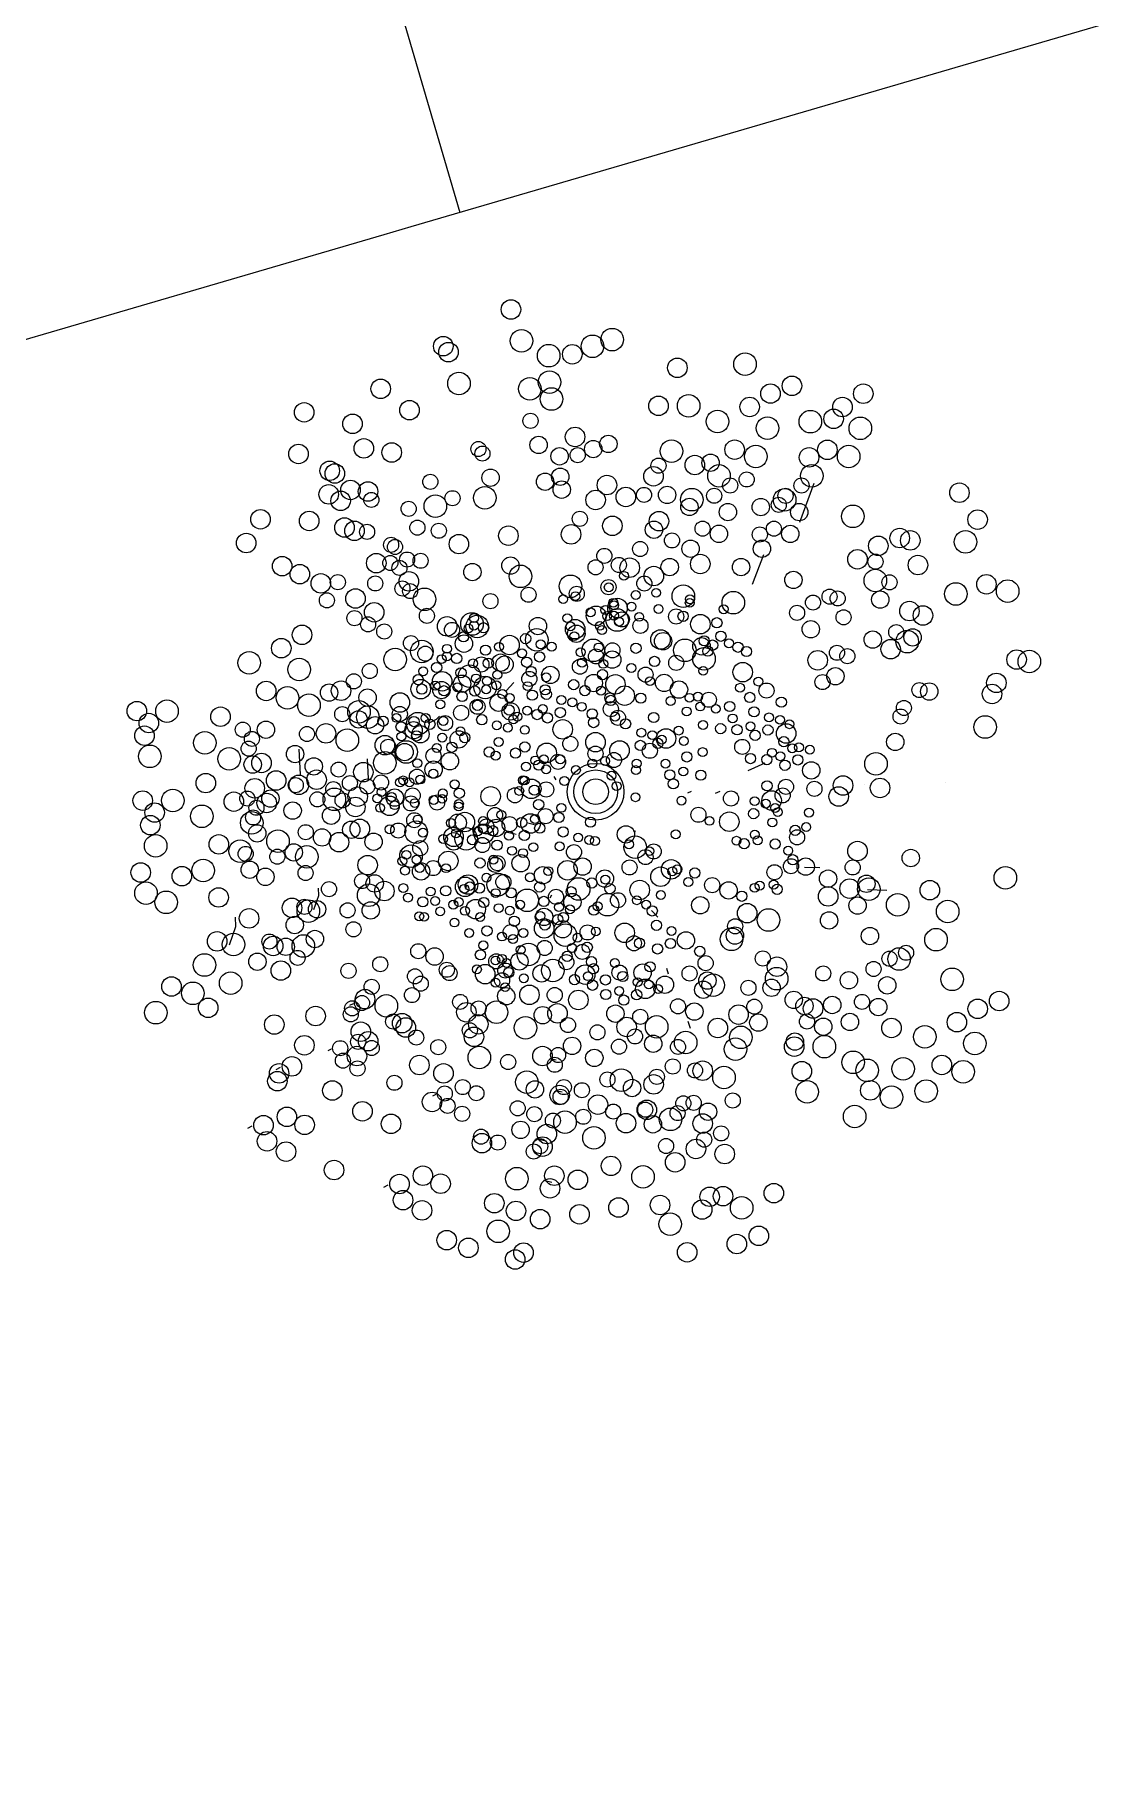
# Model space of a CAD drawing. Header units: millimetres. Extents: x 441061 to 442903, y 4515148 to 4515613.
# Drawn here: x 442312.2594 to 442312.4708, y 4515546.7838 to 4515547.124 of the extents above; entities that cross this region are included whole.
import ezdxf

# ---------------------------------------------------------------- set-up
doc = ezdxf.new("R2010")
doc.units = ezdxf.units.MM
doc.linetypes.add('CONTINUA', pattern=[0])
doc.layers.add('01_piscinas', color=254, linetype='Continuous')

# ---------------------------------------------------------------- blocks, each defined once
blk = doc.blocks.new('A$C21391103')
at = {"layer": '01_piscinas'}
for p, q in [((131.767, 93.2139, 0), (132.2232, 91.6539, 0)), ((132.7595, 91.1656), (132.7823, 91.2269)), ((132.6852, 91.0674), (132.7027, 91.1145)), ((132.3084, 90.9126), (132.2962, 90.8991)), ((131.969, 90.8074), (131.971, 90.7674)), ((132.0771, 90.7919), (132.0787, 90.7611)), ((132.6781, 90.7734), (132.7051, 90.7858)), ((132.0931, 90.7448), (132.0896, 90.7459)), ((132.1373, 90.7602), (132.1339, 90.7614)), ((132.3753, 90.7588), (132.372, 90.7641)), ((132.8623, 90.7517), (132.8623, 90.7517)), ((132.9898, 90.7552), (132.9898, 90.7552)), ((132.5881, 90.7406), (132.5826, 90.7378)), ((132.6332, 90.7407), (132.6261, 90.7372)), ((132.3409, 90.6881), (132.3306, 90.6905)), ((132.3119, 90.6725), (132.2985, 90.6756)), ((132.5007, 90.6773), (132.4973, 90.6785)), ((132.1322, 90.6458), (132.1288, 90.647)), ((132.947, 90.6422), (132.9479, 90.6396)), ((132.7672, 90.6213), (132.7911, 90.6205)), ((133.0998, 90.6129), (133.101, 90.6094)), ((132.2342, 90.5889), (132.2309, 90.5942)), ((132.8662, 90.5857), (132.8971, 90.5846)), ((132.2169, 90.5639), (132.2136, 90.5692)), ((132.3677, 90.5768), (132.3653, 90.5721)), ((132.5258, 90.5525), (132.5354, 90.5422)), ((132.6201, 90.5672), (132.6201, 90.5672)), ((132.6097, 90.486), (132.609, 90.4845)), ((132.4881, 90.4463), (132.4873, 90.4448)), ((132.5492, 90.4615), (132.5521, 90.453)), ((132.8491, 90.4494), (132.85, 90.4467)), ((132.0548, 90.4054), (132.0493, 90.4027)), ((132.5827, 90.3779), (132.5864, 90.3668)), ((132.9726, 90.3621), (132.9737, 90.3587)), ((132.0203, 90.3341), (132.0148, 90.3313)), ((132.3753, 90.3164), (132.365, 90.3188)), ((131.9399, 90.305), (131.9328, 90.3015)), ((132.1854, 90.2626), (132.1799, 90.2599)), ((132.3845, 90.2658), (132.3742, 90.2682)), ((131.8951, 90.2122), (131.888, 90.2087)), ((132.3567, 90.1893), (132.3433, 90.1924)), ((132.1097, 90.1194), (132.1026, 90.1158)), ((132.3685, 90.1235), (132.3552, 90.1266))]:
    blk.add_line(p, q, dxfattribs=at)
at = {"layer": '01_piscinas', "elevation": 0}
blk.add_lwpolyline([(147.6622, 95.9923, 0.004391), (146.5456, 95.742, 0.000109), (146.5191, 95.7359, 0.000253), (146.5042, 95.7324, 0.002322), (145.9173, 95.5921, 0.002118), (145.3817, 95.4592, -0.0058), (137.3123, 93.1421), (132.1461, 91.6313), (132.1032, 91.6188), (129.0323, 90.7207), (123.1071, 88.9701)], format="xyb", dxfattribs=at)
at = {"layer": '01_piscinas'}
for points in [[(132.1738, 90.8484), (132.1863, 90.8544), (132.1863, 90.8544), (132.1909, 90.8595)], [(131.9929, 90.5544), (132.0008, 90.5764), (132.0008, 90.5764), (132.0002, 90.588)], [(131.8596, 90.4987), (131.8698, 90.5273), (131.8698, 90.5273), (131.8691, 90.5424)]]:
    blk.add_lwpolyline(points, dxfattribs=at)
for centre, radius in [((132.3039, 91.5009), 0.0154), ((132.197, 91.443), 0.0154), ((132.3205, 91.4514), 0.0178), ((132.4324, 91.4429), 0.0178), ((132.4635, 91.4534), 0.0178), ((132.2052, 91.4337), 0.0154), ((132.3634, 91.4281), 0.0178), ((132.4006, 91.4303), 0.0154), ((132.5664, 91.409), 0.0154), ((132.6732, 91.4148), 0.0178), ((132.2218, 91.3842), 0.0178), ((132.3648, 91.3862), 0.0178), ((132.0983, 91.3758), 0.0154), ((132.3337, 91.3757), 0.0178), ((132.3679, 91.3597), 0.0178), ((132.7134, 91.3683), 0.0154), ((132.7472, 91.3805), 0.0154), ((132.8598, 91.3681), 0.0154), ((131.9775, 91.3387), 0.0154), ((132.1438, 91.3421), 0.0154), ((132.5367, 91.3489), 0.0154), ((132.5842, 91.3489), 0.0178), ((132.6299, 91.3241), 0.0178), ((132.6805, 91.3472), 0.0154), ((132.7763, 91.324), 0.0178), ((132.813, 91.3285), 0.0154), ((132.8269, 91.347), 0.0154), ((132.0539, 91.3205), 0.0154), ((132.3347, 91.3253), 0.0119), ((132.405, 91.2999), 0.0154), ((132.7087, 91.3137), 0.0178), ((132.8551, 91.3135), 0.0178), ((131.9686, 91.2731), 0.0154), ((132.0717, 91.2818), 0.0154), ((132.1157, 91.2754), 0.0154), ((132.2525, 91.2808), 0.0119), ((132.3475, 91.2872), 0.0137), ((132.4336, 91.2808), 0.0137), ((132.4575, 91.2888), 0.0137), ((132.5571, 91.2775), 0.0178), ((132.6568, 91.2798), 0.0154), ((132.8032, 91.2796), 0.0154), ((132.0179, 91.2465), 0.0154), ((132.2588, 91.2736), 0.0119), ((132.3805, 91.2693), 0.0137), ((132.4091, 91.2711), 0.0119), ((132.5366, 91.2546), 0.0119), ((132.594, 91.2555), 0.0154), ((132.6188, 91.2591), 0.0137), ((132.6903, 91.2691), 0.0178), ((132.7742, 91.2676), 0.0154), ((132.8367, 91.2689), 0.0178), ((132.0259, 91.2421), 0.0154), ((132.1766, 91.2291), 0.0119), ((132.2716, 91.2355), 0.0137), ((132.3577, 91.2291), 0.0137), ((132.3816, 91.2371), 0.0137), ((132.4553, 91.2239), 0.0154), ((132.5288, 91.2378), 0.0154), ((132.6321, 91.2385), 0.0178), ((132.6497, 91.2233), 0.0119), ((132.6758, 91.2328), 0.0119), ((132.7623, 91.2232), 0.0119), ((132.7785, 91.2384), 0.0178), ((132.0163, 91.2093), 0.0154), ((132.0351, 91.1991), 0.0154), ((132.0507, 91.2163), 0.0154), ((132.0783, 91.2138), 0.0154), ((132.0836, 91.2005), 0.0119), ((132.1846, 91.1906), 0.0178), ((132.2116, 91.2032), 0.0119), ((132.2627, 91.2039), 0.0178), ((132.3839, 91.2167), 0.0137), ((132.4374, 91.2005), 0.0154), ((132.4851, 91.2052), 0.0154), ((132.5138, 91.2084), 0.0119), ((132.5503, 91.2084), 0.0137), ((132.5893, 91.2009), 0.0178), ((132.6245, 91.2071), 0.0119), ((132.7357, 91.2008), 0.0178), ((132.7371, 91.207), 0.0119), ((133.0115, 91.2119), 0.0154), ((131.9087, 91.1699), 0.0154), ((131.9854, 91.1673), 0.0154), ((132.1424, 91.1865), 0.0119), ((132.4125, 91.1707), 0.0119), ((132.5374, 91.167), 0.0154), ((132.5855, 91.1894), 0.0137), ((132.6461, 91.1813), 0.0137), ((132.6981, 91.1892), 0.0137), ((132.7264, 91.1928), 0.0119), ((132.7588, 91.1812), 0.0137), ((132.8433, 91.1746), 0.0178), ((133.0402, 91.1694), 0.0154), ((132.0412, 91.1569), 0.0154), ((132.0569, 91.1517), 0.0154), ((132.0768, 91.1501), 0.0119), ((132.1562, 91.1568), 0.0119), ((132.19, 91.1519), 0.0119), ((132.2998, 91.1441), 0.0154), ((132.3987, 91.1461), 0.0154), ((132.4639, 91.1596), 0.0154), ((132.5295, 91.1535), 0.0137), ((132.6062, 91.1552), 0.0119), ((132.632, 91.147), 0.0137), ((132.6965, 91.1459), 0.0119), ((132.7188, 91.1551), 0.0119), ((132.7446, 91.1469), 0.0137), ((132.9173, 91.1403), 0.0154), ((132.934, 91.1366), 0.0154), ((133.0212, 91.1342), 0.0178), ((131.8861, 91.1325), 0.0154), ((132.1147, 91.1296), 0.0119), ((132.1209, 91.1263), 0.0119), ((132.2217, 91.1308), 0.0154), ((132.4512, 91.1122), 0.0119), ((132.5077, 91.123), 0.0119), ((132.5579, 91.1366), 0.0119), ((132.5872, 91.1235), 0.0137), ((132.6998, 91.1234), 0.0137), ((132.8835, 91.128), 0.0154), ((131.9428, 91.096), 0.0154), ((131.9707, 91.0834), 0.0154), ((132.0913, 91.1008), 0.0154), ((132.1135, 91.101), 0.0119), ((132.1279, 91.0932), 0.0119), ((132.14, 91.1064), 0.0119), ((132.1612, 91.1045), 0.0119), ((132.243, 91.0867), 0.0137), ((132.3031, 91.0969), 0.0137), ((132.3189, 91.0799), 0.0178), ((132.4374, 91.0942), 0.0119), ((132.4741, 91.0979), 0.0119), ((132.4912, 91.0935), 0.0154), ((132.5543, 91.0946), 0.0137), ((132.6026, 91.0994), 0.0154), ((132.6669, 91.0945), 0.0137), ((132.8506, 91.1069), 0.0154), ((132.8791, 91.103), 0.0119), ((132.946, 91.0978), 0.0154), ((132.0038, 91.0688), 0.0154), ((132.0307, 91.0707), 0.0119), ((132.0897, 91.0687), 0.0119), ((132.1326, 91.0607), 0.0119), ((132.1428, 91.072), 0.0154), ((132.3979, 91.0642), 0.0178), ((132.4578, 91.0628), 0.0119), ((132.4582, 91.0626), 0.00702), ((132.4821, 91.0808), 0.00702), ((132.5143, 91.0685), 0.0119), ((132.5293, 91.0804), 0.0154), ((132.7496, 91.0743), 0.0137), ((132.8788, 91.0734), 0.0178), ((132.9012, 91.0704), 0.0119), ((133.0058, 91.0521), 0.0178), ((133.0541, 91.0674), 0.0154), ((133.0876, 91.0567), 0.0178), ((132.0134, 91.042), 0.0119), ((132.0586, 91.0449), 0.0154), ((132.1447, 91.0567), 0.0119), ((132.1673, 91.0437), 0.0178), ((132.2715, 91.0407), 0.0119), ((132.3316, 91.0509), 0.0119), ((132.3863, 91.0439), 0.00702), ((132.4077, 91.0524), 0.0119), ((132.4056, 91.0487), 0.00702), ((132.4719, 91.0299), 0.0154), ((132.4654, 91.0382), 0.00702), ((132.5008, 91.0504), 0.00702), ((132.5329, 91.0539), 0.00702), ((132.5758, 91.0488), 0.0178), ((132.586, 91.0381), 0.00702), ((132.5863, 91.0438), 0.00702), ((132.6547, 91.0384), 0.0178), ((132.7805, 91.0385), 0.0119), ((132.8066, 91.0479), 0.0119), ((132.8194, 91.0451), 0.0119), ((132.8865, 91.0432), 0.0137), ((132.0569, 91.0139), 0.0119), ((132.0784, 91.0042), 0.0119), ((132.088, 91.0232), 0.0154), ((132.1712, 91.0176), 0.0119), ((132.2031, 91.001), 0.0154), ((132.2423, 91.0047), 0.0178), ((132.2506, 91.0009), 0.0178), ((132.2455, 91.0141), 0.00702), ((132.3463, 91.0015), 0.0137), ((132.3928, 91.0139), 0.00702), ((132.4295, 91.0231), 0.00702), ((132.4381, 91.0177), 0.0154), ((132.4529, 91.0267), 0.00702), ((132.4557, 91.0174), 0.00702), ((132.4714, 91.011), 0.0178), ((132.4663, 91.0179), 0.00702), ((132.4666, 91.0342), 0.00702), ((132.4788, 91.012), 0.0119), ((132.4743, 91.0082), 0.00702), ((132.4941, 91.0322), 0.00702), ((132.5062, 91.016), 0.00702), ((132.5367, 91.0284), 0.00702), ((132.5645, 91.0165), 0.0119), ((132.5754, 91.0169), 0.00808), ((132.6027, 91.0044), 0.0154), ((132.6394, 91.028), 0.00702), ((132.7553, 91.0223), 0.0119), ((132.8287, 91.0153), 0.0119), ((132.9326, 91.0251), 0.0154), ((132.9539, 91.0182), 0.0154), ((131.9742, 90.9876), 0.0154), ((132.1039, 90.9929), 0.0119), ((132.2108, 90.9954), 0.0119), ((132.229, 90.9845), 0.00808), ((132.2369, 90.9977), 0.00702), ((132.2454, 91.0019), 0.00702), ((132.2607, 90.9988), 0.00808), ((132.327, 90.9816), 0.00808), ((132.3445, 90.9797), 0.0178), ((132.4052, 90.9966), 0.0154), ((132.3977, 91.0009), 0.00702), ((132.407, 90.9894), 0.0137), ((132.4037, 90.9855), 0.00702), ((132.4441, 91.0018), 0.00702), ((132.4475, 90.9951), 0.00702), ((132.5081, 91.0019), 0.0119), ((132.5399, 90.9802), 0.0154), ((132.5439, 90.9776), 0.0137), ((132.6288, 91.0067), 0.00808), ((132.6351, 90.9854), 0.00808), ((132.777, 90.9965), 0.0137), ((132.8747, 90.9801), 0.0137), ((132.9118, 90.9919), 0.0119), ((132.9292, 90.9769), 0.0178), ((132.9376, 90.9836), 0.0137), ((131.8907, 90.9434), 0.0178), ((131.9414, 90.9665), 0.0154), ((132.1213, 90.9486), 0.0178), ((132.1461, 90.9745), 0.0119), ((132.1633, 90.9615), 0.0178), ((132.1687, 90.9579), 0.0119), ((132.203, 90.9656), 0.00702), ((132.2297, 90.9737), 0.0137), ((132.2638, 90.9634), 0.00808), ((132.285, 90.9687), 0.00702), ((132.3015, 90.9715), 0.0154), ((132.3213, 90.9586), 0.00702), ((132.349, 90.9528), 0.00808), ((132.3507, 90.9727), 0.00702), ((132.368, 90.9689), 0.00702), ((132.4137, 90.9602), 0.00702), ((132.4334, 90.9631), 0.0178), ((132.438, 90.9536), 0.0119), ((132.4422, 90.9677), 0.00702), ((132.4636, 90.9485), 0.0137), ((132.464, 90.9631), 0.0119), ((132.5011, 90.9665), 0.00808), ((132.5781, 90.9632), 0.0178), ((132.6085, 90.9496), 0.0178), ((132.6045, 90.9695), 0.0137), ((132.6087, 90.9781), 0.00808), ((132.6145, 90.962), 0.00808), ((132.6221, 90.9715), 0.00808), ((132.6478, 90.9742), 0.00702), ((132.6621, 90.968), 0.00808), ((132.6755, 90.9613), 0.00808), ((132.7879, 90.9475), 0.0154), ((132.8183, 90.9593), 0.0119), ((132.8347, 90.954), 0.0119), ((132.903, 90.965), 0.0154), ((133.1017, 90.9486), 0.0154), ((133.1218, 90.9457), 0.0178), ((131.9695, 90.933), 0.0178), ((132.0811, 90.9305), 0.0119), ((132.1654, 90.9301), 0.00702), ((132.1866, 90.9361), 0.00808), ((132.1944, 90.9493), 0.00702), ((132.2029, 90.9535), 0.00702), ((132.2182, 90.9504), 0.00808), ((132.225, 90.9277), 0.00808), ((132.2383, 90.9225), 0.0178), ((132.2439, 90.9425), 0.00702), ((132.2572, 90.9408), 0.0119), ((132.2681, 90.9429), 0.00808), ((132.2874, 90.9437), 0.0137), ((132.2937, 90.9407), 0.0137), ((132.3287, 90.9444), 0.00808), ((132.3358, 90.9296), 0.00808), ((132.366, 90.9244), 0.0137), ((132.4127, 90.9374), 0.0119), ((132.4161, 90.9437), 0.00702), ((132.4495, 90.9418), 0.00702), ((132.4938, 90.9353), 0.00702), ((132.5163, 90.9248), 0.0119), ((132.5305, 90.9457), 0.00808), ((132.5646, 90.9434), 0.0119), ((132.6072, 90.9308), 0.00702), ((132.6696, 90.9287), 0.0154), ((132.8158, 90.9223), 0.0137), ((131.9176, 90.8991), 0.0154), ((132.0169, 90.8965), 0.0137), ((132.0358, 90.8995), 0.0154), ((132.0559, 90.9142), 0.0119), ((132.1615, 90.902), 0.0154), ((132.1576, 90.9169), 0.00808), ((132.1632, 90.902), 0.00808), ((132.1845, 90.9074), 0.00702), ((132.1953, 90.9143), 0.0154), ((132.1942, 90.9005), 0.0137), ((132.1982, 90.8994), 0.00808), ((132.2194, 90.9048), 0.00702), ((132.2266, 90.9104), 0.0137), ((132.247, 90.899), 0.00808), ((132.2487, 90.9188), 0.00702), ((132.263, 90.9046), 0.0178), ((132.2647, 90.9015), 0.00702), ((132.2661, 90.915), 0.00702), ((132.2809, 90.9081), 0.00702), ((132.2824, 90.9245), 0.00702), ((132.3329, 90.9181), 0.0119), ((132.3302, 90.9067), 0.00702), ((132.3578, 90.9009), 0.00808), ((132.3595, 90.9207), 0.00702), ((132.4028, 90.909), 0.00808), ((132.4205, 90.8996), 0.00808), ((132.4344, 90.9116), 0.0137), ((132.446, 90.8995), 0.00702), ((132.4483, 90.9248), 0.00808), ((132.4687, 90.9095), 0.0154), ((132.4833, 90.8917), 0.0154), ((132.5232, 90.9145), 0.00702), ((132.5456, 90.9117), 0.0137), ((132.569, 90.9013), 0.0137), ((132.6654, 90.9041), 0.00702), ((132.6943, 90.9139), 0.00702), ((132.7071, 90.8997), 0.0119), ((132.7955, 90.9131), 0.0119), ((132.9484, 90.9005), 0.0119), ((132.9639, 90.8982), 0.0137), ((133.063, 90.8943), 0.0154), ((133.0698, 90.9118), 0.0154), ((131.7136, 90.8673), 0.0154), ((131.7611, 90.8673), 0.0178), ((131.9512, 90.8883), 0.0178), ((131.9851, 90.8765), 0.0178), ((132.064, 90.866), 0.0178), ((132.0775, 90.8885), 0.0137), ((132.1286, 90.8809), 0.0154), ((132.1923, 90.878), 0.00702), ((132.2267, 90.8905), 0.00808), ((132.2512, 90.8741), 0.0119), ((132.2511, 90.8764), 0.00808), ((132.2843, 90.8804), 0.0137), ((132.2902, 90.8943), 0.00702), ((132.3033, 90.8667), 0.0137), ((132.3019, 90.888), 0.00702), ((132.3375, 90.8924), 0.00808), ((132.3597, 90.8938), 0.00808), ((132.3834, 90.8849), 0.00702), ((132.4008, 90.8811), 0.00702), ((132.4156, 90.8741), 0.00702), ((132.4615, 90.8704), 0.0119), ((132.4599, 90.8881), 0.00808), ((132.4613, 90.8842), 0.00808), ((132.5087, 90.8877), 0.00808), ((132.5557, 90.8833), 0.00702), ((132.5856, 90.8883), 0.00702), ((132.5989, 90.8901), 0.00702), ((132.6025, 90.8745), 0.00702), ((132.6161, 90.8852), 0.0119), ((132.649, 90.8746), 0.00808), ((132.6806, 90.8889), 0.00808), ((132.7305, 90.8814), 0.00808), ((132.9239, 90.8722), 0.0119), ((131.7324, 90.8484), 0.0154), ((131.8455, 90.8584), 0.0154), ((132.0376, 90.8624), 0.0119), ((132.0634, 90.8541), 0.0137), ((132.0779, 90.8579), 0.0178), ((132.0895, 90.845), 0.0137), ((132.102, 90.8513), 0.00808), ((132.1232, 90.8566), 0.00702), ((132.1285, 90.8627), 0.0119), ((132.1568, 90.8474), 0.0178), ((132.1508, 90.8508), 0.00808), ((132.1693, 90.8564), 0.00702), ((132.176, 90.8465), 0.00808), ((132.1999, 90.8484), 0.0119), ((132.1972, 90.8518), 0.00702), ((132.2252, 90.8646), 0.0119), ((132.2578, 90.8537), 0.00808), ((132.2815, 90.8448), 0.00702), ((132.301, 90.869), 0.00808), ((132.3077, 90.8544), 0.00702), ((132.3141, 90.8585), 0.00702), ((132.3294, 90.868), 0.00702), ((132.3451, 90.8618), 0.00808), ((132.3541, 90.8708), 0.00702), ((132.3614, 90.8566), 0.00808), ((132.3855, 90.8384), 0.0154), ((132.3817, 90.865), 0.00808), ((132.4321, 90.8629), 0.00808), ((132.4343, 90.8492), 0.00808), ((132.4727, 90.8567), 0.0119), ((132.4682, 90.8584), 0.00702), ((132.4847, 90.8472), 0.00808), ((132.5291, 90.8572), 0.00808), ((132.581, 90.8667), 0.00702), ((132.607, 90.8454), 0.00702), ((132.6271, 90.8709), 0.00702), ((132.6537, 90.8557), 0.00702), ((132.6874, 90.8662), 0.00808), ((132.7111, 90.8573), 0.00702), ((132.7285, 90.8535), 0.00702), ((132.7433, 90.8466), 0.00702), ((132.9186, 90.8587), 0.0119), ((133.052, 90.8422), 0.0178), ((131.7256, 90.8285), 0.0154), ((131.8208, 90.8171), 0.0178), ((131.8807, 90.838), 0.0119), ((131.8951, 90.8234), 0.0119), ((131.9172, 90.8379), 0.0137), ((131.9821, 90.8311), 0.0119), ((132.012, 90.8321), 0.0154), ((132.0456, 90.8214), 0.0178), ((132.1049, 90.8135), 0.0154), ((132.1305, 90.8424), 0.00808), ((132.131, 90.8272), 0.00702), ((132.1502, 90.837), 0.0137), ((132.1549, 90.8282), 0.00808), ((132.1609, 90.8307), 0.0137), ((132.1954, 90.8255), 0.00702), ((132.2216, 90.8227), 0.0137), ((132.2243, 90.8353), 0.00702), ((132.231, 90.8254), 0.00808), ((132.2844, 90.8187), 0.00702), ((132.2989, 90.841), 0.00702), ((132.3257, 90.8377), 0.00702), ((132.3975, 90.8157), 0.0119), ((132.4372, 90.8182), 0.0154), ((132.5097, 90.8331), 0.00702), ((132.527, 90.8293), 0.00702), ((132.5356, 90.8164), 0.00808), ((132.5486, 90.8241), 0.0154), ((132.5419, 90.8223), 0.00702), ((132.5686, 90.8366), 0.00702), ((132.5766, 90.8201), 0.00702), ((132.6347, 90.8396), 0.00808), ((132.6606, 90.8379), 0.00808), ((132.6818, 90.8433), 0.00702), ((132.6891, 90.829), 0.00808), ((132.7094, 90.8375), 0.00808), ((132.7382, 90.832), 0.0154), ((132.7345, 90.819), 0.00808), ((132.9102, 90.8186), 0.0137), ((131.734, 90.7959), 0.0178), ((131.8593, 90.792), 0.0178), ((131.8899, 90.8081), 0.0119), ((131.9102, 90.7855), 0.0154), ((131.9632, 90.7994), 0.0137), ((132.1049, 90.7856), 0.0178), ((132.1102, 90.8109), 0.0119), ((132.1384, 90.8028), 0.0178), ((132.136, 90.8026), 0.0137), ((132.1816, 90.7966), 0.0119), ((132.1868, 90.8092), 0.00702), ((132.2074, 90.7883), 0.0137), ((132.2107, 90.8103), 0.00808), ((132.2696, 90.8028), 0.00808), ((132.2798, 90.797), 0.00702), ((132.311, 90.8011), 0.00808), ((132.3259, 90.8107), 0.00808), ((132.3603, 90.8015), 0.0154), ((132.3557, 90.7912), 0.00702), ((132.3781, 90.7873), 0.0119), ((132.3818, 90.7911), 0.00702), ((132.4372, 90.8002), 0.0119), ((132.4665, 90.7901), 0.0119), ((132.4752, 90.8051), 0.0154), ((132.508, 90.8132), 0.00808), ((132.523, 90.8047), 0.0119), ((132.5814, 90.795), 0.00808), ((132.6063, 90.8026), 0.00702), ((132.6688, 90.8108), 0.0119), ((132.6818, 90.7924), 0.00808), ((132.7076, 90.7907), 0.00808), ((132.7157, 90.8015), 0.00702), ((132.7288, 90.7961), 0.00702), ((132.7477, 90.8087), 0.00702), ((132.7565, 90.7903), 0.00808), ((132.7582, 90.8101), 0.00702), ((132.7755, 90.8063), 0.00702), ((132.8798, 90.784), 0.0178), ((131.8963, 90.783), 0.0137), ((131.9333, 90.7577), 0.0154), ((131.9927, 90.7801), 0.0137), ((131.9972, 90.7591), 0.0154), ((132.0319, 90.775), 0.0119), ((132.0709, 90.7709), 0.0154), ((132.1555, 90.7638), 0.0119), ((132.1561, 90.7851), 0.00702), ((132.1817, 90.7751), 0.0137), ((132.1814, 90.7685), 0.00702), ((132.3275, 90.7798), 0.00702), ((132.3424, 90.7894), 0.00702), ((132.3479, 90.782), 0.00808), ((132.3593, 90.7755), 0.00702), ((132.4375, 90.7401), 0.0447), ((132.4063, 90.7743), 0.00702), ((132.4375, 90.7401), 0.0344), ((132.4324, 90.7847), 0.00702), ((132.4524, 90.7885), 0.00702), ((132.4625, 90.7654), 0.00702), ((132.501, 90.7742), 0.00702), ((132.5021, 90.7846), 0.00702), ((132.5477, 90.7844), 0.00702), ((132.5545, 90.7667), 0.00808), ((132.5758, 90.772), 0.00702), ((132.6034, 90.7662), 0.00808), ((132.7362, 90.7818), 0.00808), ((132.7777, 90.7738), 0.0137), ((131.7703, 90.7261), 0.0178), ((131.8223, 90.7537), 0.0154), ((131.8995, 90.7455), 0.0154), ((131.9243, 90.7293), 0.0137), ((131.9643, 90.7505), 0.0119), ((131.9691, 90.7509), 0.0154), ((132.0252, 90.7281), 0.0178), ((132.0236, 90.7442), 0.0119), ((132.0497, 90.7537), 0.0119), ((132.062, 90.7323), 0.0154), ((132.0772, 90.7484), 0.0119), ((132.0988, 90.7547), 0.0119), ((132.0995, 90.7395), 0.00702), ((132.1204, 90.7309), 0.0137), ((132.1289, 90.7548), 0.00702), ((132.1337, 90.7579), 0.00702), ((132.1438, 90.7549), 0.00702), ((132.1487, 90.7341), 0.0119), ((132.1608, 90.7593), 0.00702), ((132.1963, 90.7375), 0.00702), ((132.2151, 90.7519), 0.00702), ((132.2224, 90.7377), 0.00808), ((132.2718, 90.7327), 0.0154), ((132.3101, 90.7344), 0.0119), ((132.3169, 90.7414), 0.00702), ((132.3229, 90.7581), 0.00702), ((132.3255, 90.7578), 0.00702), ((132.3359, 90.7447), 0.0154), ((132.3408, 90.7425), 0.00808), ((132.3594, 90.7436), 0.0119), ((132.3882, 90.7571), 0.00702), ((132.4375, 90.7401), 0.0203), ((132.4705, 90.7489), 0.00702), ((132.56, 90.7525), 0.00808), ((132.7079, 90.7494), 0.00808), ((132.7325, 90.7343), 0.0119), ((132.7378, 90.7478), 0.0119), ((132.7827, 90.7447), 0.0119), ((132.821, 90.7326), 0.0154), ((132.8278, 90.75), 0.0154), ((132.8862, 90.7461), 0.0154), ((131.7228, 90.7261), 0.0154), ((131.7416, 90.7072), 0.0154), ((131.816, 90.7013), 0.0178), ((131.8666, 90.7244), 0.0154), ((131.8878, 90.7293), 0.0119), ((131.9022, 90.7148), 0.0119), ((131.9184, 90.7223), 0.0154), ((131.9594, 90.7103), 0.0137), ((131.9984, 90.728), 0.0119), ((132.0201, 90.7023), 0.0137), ((132.0382, 90.7264), 0.0119), ((132.0584, 90.716), 0.0154), ((132.0931, 90.7295), 0.00702), ((132.0975, 90.7146), 0.00702), ((132.1123, 90.7179), 0.0154), ((132.1156, 90.7318), 0.00702), ((132.1205, 90.7188), 0.00702), ((132.1459, 90.7216), 0.0119), ((132.1521, 90.7221), 0.00702), ((132.182, 90.7271), 0.00702), ((132.1873, 90.7231), 0.0119), ((132.1953, 90.7289), 0.00702), ((132.2213, 90.7168), 0.00702), ((132.2217, 90.7209), 0.00702), ((132.3475, 90.7198), 0.00808), ((132.3833, 90.7146), 0.00702), ((132.5003, 90.7314), 0.00702), ((132.5729, 90.7261), 0.00702), ((132.6511, 90.7294), 0.0119), ((132.6885, 90.7252), 0.00702), ((132.7059, 90.7214), 0.00702), ((132.7151, 90.7262), 0.0154), ((132.7207, 90.7145), 0.00702), ((131.7349, 90.6873), 0.0154), ((131.8948, 90.6909), 0.0178), ((131.897, 90.6995), 0.0119), ((132.0519, 90.6801), 0.0137), ((132.0654, 90.6816), 0.0154), ((132.126, 90.6788), 0.0119), ((132.1544, 90.6763), 0.0178), ((132.1513, 90.6951), 0.0119), ((132.1568, 90.6963), 0.00702), ((132.2092, 90.6908), 0.00702), ((132.2198, 90.691), 0.0137), ((132.2311, 90.6922), 0.0154), ((132.2609, 90.6736), 0.0154), ((132.2599, 90.6938), 0.00702), ((132.2598, 90.6817), 0.00702), ((132.265, 90.6853), 0.0119), ((132.2804, 90.683), 0.0137), ((132.2787, 90.7033), 0.0119), ((132.2887, 90.7036), 0.00702), ((132.3017, 90.6889), 0.0119), ((132.3207, 90.6915), 0.00808), ((132.3346, 90.6899), 0.0154), ((132.3419, 90.6969), 0.00702), ((132.3493, 90.6826), 0.00808), ((132.3584, 90.7015), 0.0119), ((132.3795, 90.6994), 0.00808), ((132.4294, 90.692), 0.00808), ((132.5997, 90.7037), 0.0119), ((132.6171, 90.6941), 0.00702), ((132.6484, 90.6928), 0.0154), ((132.6868, 90.7054), 0.00808), ((132.7163, 90.6916), 0.00702), ((132.7249, 90.7079), 0.00702), ((132.7697, 90.6843), 0.00702), ((132.7741, 90.7072), 0.00702), ((131.7432, 90.6547), 0.0178), ((131.8429, 90.657), 0.0154), ((131.8764, 90.6462), 0.0178), ((131.9034, 90.6744), 0.0137), ((131.9362, 90.6621), 0.0178), ((131.9801, 90.6762), 0.0119), ((132.0059, 90.6679), 0.0137), ((132.0326, 90.6605), 0.0154), ((132.087, 90.6611), 0.0137), ((132.1125, 90.6808), 0.00702), ((132.1607, 90.651), 0.0119), ((132.1649, 90.6754), 0.00702), ((132.1969, 90.6656), 0.00702), ((132.2132, 90.6688), 0.0154), ((132.2135, 90.6618), 0.0137), ((132.2172, 90.6744), 0.00702), ((132.2333, 90.6658), 0.0178), ((132.2434, 90.6642), 0.00808), ((132.2513, 90.6774), 0.00702), ((132.2587, 90.656), 0.0119), ((132.2751, 90.6785), 0.00808), ((132.2819, 90.6558), 0.00808), ((132.3007, 90.6706), 0.00702), ((132.325, 90.6711), 0.00808), ((132.3862, 90.6767), 0.00808), ((132.4099, 90.6678), 0.00702), ((132.4273, 90.664), 0.00702), ((132.4364, 90.6624), 0.00702), ((132.4853, 90.6728), 0.0137), ((132.4997, 90.6526), 0.0178), ((132.4902, 90.657), 0.00702), ((132.5639, 90.6729), 0.00702), ((132.6597, 90.6627), 0.00702), ((132.672, 90.6581), 0.00808), ((132.6886, 90.6725), 0.00702), ((132.6932, 90.6634), 0.00702), ((132.7208, 90.6576), 0.00808), ((132.7553, 90.6681), 0.0119), ((132.7522, 90.6791), 0.00808), ((132.8507, 90.6465), 0.0154), ((131.8853, 90.642), 0.0119), ((131.9352, 90.6376), 0.0119), ((131.9611, 90.6444), 0.0137), ((131.9819, 90.6374), 0.0178), ((132.0777, 90.6243), 0.0154), ((132.1323, 90.6305), 0.00702), ((132.1462, 90.6383), 0.0178), ((132.1387, 90.6405), 0.00702), ((132.1548, 90.6329), 0.00702), ((132.205, 90.6308), 0.0154), ((132.255, 90.6276), 0.00808), ((132.2791, 90.6246), 0.0119), ((132.2762, 90.6329), 0.00702), ((132.2826, 90.6274), 0.0119), ((132.3056, 90.6469), 0.00702), ((132.3191, 90.6273), 0.0137), ((132.3229, 90.6432), 0.00702), ((132.3393, 90.6526), 0.00702), ((132.3806, 90.6538), 0.00702), ((132.4033, 90.6448), 0.0119), ((132.4169, 90.622), 0.0137), ((132.5162, 90.637), 0.0119), ((132.5224, 90.6463), 0.00702), ((132.5291, 90.6459), 0.0119), ((132.7457, 90.6225), 0.0119), ((132.7413, 90.647), 0.00702), ((132.7486, 90.6328), 0.00808), ((132.769, 90.6219), 0.0137), ((132.9348, 90.6355), 0.0137), ((131.7196, 90.6126), 0.0154), ((131.7846, 90.6068), 0.0154), ((131.8182, 90.6157), 0.0178), ((131.8917, 90.6169), 0.0137), ((131.9163, 90.6058), 0.0137), ((131.9798, 90.6118), 0.0119), ((132.0689, 90.5991), 0.0119), ((132.0888, 90.5953), 0.0137), ((132.1367, 90.6157), 0.00702), ((132.162, 90.6144), 0.0137), ((132.1597, 90.6198), 0.00702), ((132.1811, 90.6196), 0.0119), ((132.2013, 90.6194), 0.00702), ((132.2362, 90.5936), 0.0154), ((132.2652, 90.6044), 0.00702), ((132.2836, 90.5935), 0.0178), ((132.2919, 90.5976), 0.0119), ((132.3338, 90.605), 0.00702), ((132.3542, 90.6083), 0.0137), ((132.3627, 90.6148), 0.00702), ((132.393, 90.6162), 0.0154), ((132.452, 90.603), 0.0137), ((132.4528, 90.6015), 0.00702), ((132.491, 90.6207), 0.0119), ((132.5399, 90.606), 0.0154), ((132.5566, 90.6176), 0.0154), ((132.5585, 90.6143), 0.00702), ((132.5663, 90.6177), 0.00702), ((132.594, 90.6119), 0.00808), ((132.7197, 90.613), 0.0119), ((132.8042, 90.6029), 0.0137), ((132.8431, 90.6206), 0.0119), ((132.8648, 90.5948), 0.0137), ((133.084, 90.6041), 0.0178), ((131.728, 90.5799), 0.0178), ((131.7599, 90.5656), 0.0178), ((131.8425, 90.5733), 0.0154), ((132.0168, 90.5864), 0.0119), ((132.0794, 90.5767), 0.0178), ((132.1042, 90.5834), 0.0154), ((132.1341, 90.588), 0.00702), ((132.1413, 90.5731), 0.00702), ((132.177, 90.5826), 0.00702), ((132.2009, 90.5837), 0.00808), ((132.2315, 90.59), 0.0154), ((132.2303, 90.5869), 0.00702), ((132.2388, 90.5911), 0.00702), ((132.2542, 90.5879), 0.00808), ((132.2798, 90.5801), 0.00702), ((132.304, 90.5805), 0.00808), ((132.3293, 90.5688), 0.0178), ((132.3491, 90.5897), 0.00808), ((132.375, 90.5742), 0.0119), ((132.4008, 90.566), 0.0137), ((132.3989, 90.5823), 0.00808), ((132.4107, 90.5866), 0.0178), ((132.4316, 90.5961), 0.00808), ((132.4563, 90.5619), 0.0178), ((132.4601, 90.5872), 0.00808), ((132.4727, 90.5689), 0.0119), ((132.507, 90.5849), 0.0154), ((132.5404, 90.577), 0.00702), ((132.5838, 90.5976), 0.00702), ((132.6214, 90.5927), 0.0119), ((132.6473, 90.5844), 0.0137), ((132.6681, 90.5752), 0.00808), ((132.6884, 90.5885), 0.00702), ((132.6963, 90.5919), 0.00702), ((132.7184, 90.5935), 0.00702), ((132.7239, 90.5861), 0.00808), ((132.8043, 90.5749), 0.0154), ((132.8382, 90.5872), 0.0154), ((132.8685, 90.5864), 0.0178), ((132.9648, 90.5847), 0.0154), ((131.8906, 90.5403), 0.0154), ((131.9584, 90.5568), 0.0154), ((131.978, 90.5585), 0.0119), ((131.9842, 90.5518), 0.0178), ((131.9979, 90.5547), 0.0137), ((132.0461, 90.5529), 0.0119), ((132.0826, 90.5528), 0.0137), ((132.1647, 90.5664), 0.00808), ((132.1842, 90.5677), 0.00702), ((132.1922, 90.5512), 0.00702), ((132.2129, 90.5619), 0.00702), ((132.2215, 90.5661), 0.00702), ((132.2314, 90.5521), 0.00702), ((132.2482, 90.5548), 0.0154), ((132.2609, 90.5653), 0.00808), ((132.2846, 90.5564), 0.00702), ((132.302, 90.5526), 0.00702), ((132.3183, 90.562), 0.00702), ((132.356, 90.5425), 0.0137), ((132.3558, 90.567), 0.00808), ((132.3795, 90.5581), 0.00702), ((132.3969, 90.5544), 0.00702), ((132.4345, 90.5533), 0.00808), ((132.4407, 90.5592), 0.00702), ((132.5024, 90.5689), 0.00702), ((132.5172, 90.562), 0.00702), ((132.5268, 90.552), 0.00808), ((132.6025, 90.561), 0.0137), ((132.6766, 90.5485), 0.0154), ((132.7102, 90.5377), 0.0178), ((132.8507, 90.5605), 0.0137), ((132.9141, 90.5617), 0.0178), ((132.993, 90.5512), 0.0178), ((131.9626, 90.5298), 0.0137), ((132.0554, 90.523), 0.0119), ((132.1591, 90.5435), 0.00702), ((132.1668, 90.5427), 0.00702), ((132.2147, 90.5337), 0.00702), ((132.2553, 90.5423), 0.00702), ((132.266, 90.5205), 0.00808), ((132.3034, 90.5186), 0.0119), ((132.3091, 90.5357), 0.00808), ((132.3562, 90.5244), 0.0154), ((132.3502, 90.5441), 0.00702), ((132.3575, 90.5298), 0.00808), ((132.3778, 90.5383), 0.00808), ((132.3856, 90.5232), 0.0137), ((132.3897, 90.5137), 0.0178), ((132.3865, 90.5416), 0.00808), ((132.4247, 90.5181), 0.0119), ((132.4378, 90.5196), 0.00702), ((132.4833, 90.5175), 0.0154), ((132.5335, 90.5293), 0.00808), ((132.5572, 90.5204), 0.00702), ((132.6572, 90.5132), 0.0137), ((132.6576, 90.5277), 0.0119), ((132.8059, 90.537), 0.0137), ((132.8703, 90.5124), 0.0137), ((131.8402, 90.504), 0.0154), ((131.866, 90.499), 0.0178), ((131.9227, 90.5037), 0.0119), ((131.9287, 90.4967), 0.0154), ((131.9485, 90.4954), 0.0137), ((131.9762, 90.4966), 0.0178), ((131.9945, 90.5077), 0.0137), ((132.1576, 90.4884), 0.0119), ((132.2379, 90.5173), 0.00702), ((132.2603, 90.4976), 0.00702), ((132.2897, 90.5116), 0.00702), ((132.307, 90.5078), 0.00702), ((132.3315, 90.4832), 0.0178), ((132.3234, 90.5173), 0.00702), ((132.3571, 90.4936), 0.0119), ((132.4003, 90.4935), 0.00702), ((132.4089, 90.5098), 0.00702), ((132.4165, 90.4873), 0.0119), ((132.4242, 90.4946), 0.00808), ((132.4979, 90.5009), 0.0119), ((132.5067, 90.501), 0.00808), ((132.5352, 90.4921), 0.00808), ((132.5555, 90.5006), 0.00808), ((132.58, 90.5054), 0.0137), ((132.652, 90.5072), 0.0178), ((132.9273, 90.486), 0.0119), ((132.9746, 90.5066), 0.0178), ((131.8202, 90.4667), 0.0178), ((131.9037, 90.4719), 0.0137), ((131.9407, 90.4579), 0.0154), ((131.9672, 90.4779), 0.0119), ((132.0976, 90.4679), 0.0119), ((132.1834, 90.4801), 0.0137), ((132.2026, 90.4592), 0.0119), ((132.2557, 90.4827), 0.00808), ((132.2806, 90.4724), 0.0119), ((132.2794, 90.4738), 0.00702), ((132.2897, 90.4765), 0.00702), ((132.2968, 90.47), 0.00702), ((132.3171, 90.4724), 0.0137), ((132.3191, 90.4906), 0.00702), ((132.37, 90.4581), 0.0178), ((132.3912, 90.4711), 0.0119), ((132.3925, 90.4803), 0.00808), ((132.4309, 90.4719), 0.00808), ((132.4678, 90.4699), 0.00702), ((132.5233, 90.4638), 0.00808), ((132.6018, 90.4883), 0.00808), ((132.611, 90.4696), 0.0119), ((132.7013, 90.4769), 0.0119), ((132.7236, 90.464), 0.0154), ((132.876, 90.4604), 0.0119), ((132.9012, 90.4766), 0.0119), ((132.9164, 90.4761), 0.0178), ((131.7682, 90.4327), 0.0154), ((131.8616, 90.4379), 0.0178), ((132.0475, 90.4575), 0.0119), ((132.084, 90.4323), 0.0119), ((132.1524, 90.4488), 0.0119), ((132.1615, 90.4372), 0.0119), ((132.207, 90.4539), 0.0119), ((132.2501, 90.4598), 0.00702), ((132.2632, 90.4522), 0.0154), ((132.2795, 90.4388), 0.00702), ((132.2898, 90.4426), 0.0119), ((132.295, 90.4579), 0.0119), ((132.3004, 90.4547), 0.00808), ((132.3241, 90.4458), 0.00702), ((132.3522, 90.4534), 0.0137), ((132.4041, 90.4436), 0.00808), ((132.4209, 90.4515), 0.0154), ((132.4253, 90.449), 0.00702), ((132.4339, 90.4608), 0.00808), ((132.4529, 90.4432), 0.00808), ((132.4751, 90.4547), 0.0119), ((132.4802, 90.4485), 0.00808), ((132.5039, 90.4396), 0.00702), ((132.5116, 90.4546), 0.0137), ((132.516, 90.4291), 0.0154), ((132.5467, 90.4356), 0.0137), ((132.5857, 90.4533), 0.0119), ((132.6138, 90.442), 0.0137), ((132.6228, 90.435), 0.0178), ((132.715, 90.4307), 0.0137), ((132.7231, 90.4451), 0.0178), ((132.7966, 90.4534), 0.0119), ((132.837, 90.4426), 0.0137), ((132.8976, 90.4346), 0.0137), ((133.0001, 90.4441), 0.0178), ((131.8018, 90.422), 0.0178), ((132.0688, 90.4067), 0.0119), ((132.0736, 90.4128), 0.0154), ((132.1072, 90.4021), 0.0178), ((132.1477, 90.4192), 0.0119), ((132.2236, 90.4084), 0.0119), ((132.2963, 90.4175), 0.0137), ((132.2948, 90.4317), 0.00702), ((132.333, 90.4197), 0.0154), ((132.3729, 90.4193), 0.0119), ((132.4102, 90.4115), 0.0154), ((132.4326, 90.4347), 0.00808), ((132.4534, 90.4202), 0.00808), ((132.4746, 90.4256), 0.00702), ((132.4819, 90.4113), 0.00808), ((132.5022, 90.4198), 0.00808), ((132.5213, 90.4359), 0.00702), ((132.5361, 90.4289), 0.00702), ((132.6074, 90.4276), 0.0137), ((132.6785, 90.4307), 0.0119), ((132.7501, 90.4117), 0.0137), ((132.8108, 90.4036), 0.0137), ((132.8577, 90.4085), 0.0119), ((133.0742, 90.4098), 0.0154), ((131.7436, 90.3915), 0.0178), ((131.8261, 90.3992), 0.0154), ((131.9956, 90.3862), 0.0154), ((132.0511, 90.3888), 0.0119), ((132.0533, 90.3983), 0.0119), ((132.1179, 90.3774), 0.0119), ((132.1321, 90.3749), 0.0154), ((132.2335, 90.3921), 0.0154), ((132.2528, 90.3982), 0.0119), ((132.281, 90.3921), 0.0178), ((132.354, 90.3875), 0.0137), ((132.3773, 90.3904), 0.0154), ((132.4687, 90.3899), 0.0137), ((132.5079, 90.3849), 0.0119), ((132.5674, 90.4015), 0.0119), ((132.5932, 90.3932), 0.0137), ((132.663, 90.3884), 0.0154), ((132.6878, 90.4009), 0.0119), ((132.6942, 90.3758), 0.0137), ((132.767, 90.402), 0.0137), ((132.7709, 90.3775), 0.0119), ((132.7805, 90.398), 0.0154), ((132.8387, 90.3768), 0.0137), ((132.8835, 90.4003), 0.0137), ((133.0075, 90.3764), 0.0154), ((133.0403, 90.3975), 0.0154), ((131.9304, 90.3727), 0.0154), ((132.0669, 90.3614), 0.0154), ((132.0786, 90.3464), 0.0154), ((132.1379, 90.3681), 0.0154), ((132.1544, 90.3522), 0.0119), ((132.239, 90.3636), 0.0119), ((132.2455, 90.3534), 0.0154), ((132.2523, 90.3732), 0.0154), ((132.3267, 90.3674), 0.0178), ((132.3938, 90.3719), 0.0119), ((132.4403, 90.3604), 0.0119), ((132.4864, 90.369), 0.0154), ((132.4996, 90.354), 0.0119), ((132.5338, 90.369), 0.0178), ((132.5795, 90.3443), 0.0178), ((132.6302, 90.3673), 0.0154), ((132.6667, 90.3525), 0.0178), ((132.7967, 90.3693), 0.0137), ((132.9043, 90.3673), 0.0154), ((132.9568, 90.3534), 0.0178), ((131.9779, 90.34), 0.0154), ((132.0344, 90.3354), 0.0119), ((132.0608, 90.323), 0.0154), ((132.0627, 90.3455), 0.0119), ((132.0842, 90.3358), 0.0119), ((132.1891, 90.337), 0.0119), ((132.2539, 90.3207), 0.0178), ((132.3536, 90.323), 0.0154), ((132.3782, 90.3246), 0.0119), ((132.4003, 90.3391), 0.0137), ((132.4744, 90.3378), 0.0119), ((132.5283, 90.3424), 0.0137), ((132.5675, 90.3374), 0.0119), ((132.6583, 90.3338), 0.0178), ((132.7508, 90.3379), 0.0154), ((132.7519, 90.3458), 0.0137), ((132.7983, 90.3379), 0.0178), ((133.0357, 90.343), 0.0178), ((131.938, 90.2957), 0.0154), ((131.9582, 90.3067), 0.0154), ((132.0387, 90.3158), 0.0119), ((132.0617, 90.3034), 0.0119), ((132.1594, 90.3088), 0.0154), ((132.1974, 90.2957), 0.0154), ((132.2994, 90.3136), 0.0119), ((132.373, 90.3093), 0.0119), ((132.4354, 90.3201), 0.0137), ((132.5592, 90.3066), 0.0119), ((132.5942, 90.3003), 0.0119), ((132.6064, 90.2999), 0.0154), ((132.7628, 90.2991), 0.0154), ((132.8439, 90.3131), 0.0178), ((132.8658, 90.3005), 0.0178), ((132.9228, 90.3027), 0.0178), ((132.9837, 90.309), 0.0154), ((133.0173, 90.2983), 0.0178), ((131.9352, 90.2834), 0.0154), ((132.0221, 90.2686), 0.0154), ((132.12, 90.2809), 0.0119), ((132.2278, 90.274), 0.0119), ((132.3289, 90.2817), 0.0178), ((132.3417, 90.2704), 0.0137), ((132.3873, 90.274), 0.0119), ((132.4158, 90.2691), 0.0119), ((132.4561, 90.286), 0.0119), ((132.4781, 90.2848), 0.0178), ((132.495, 90.2726), 0.0137), ((132.529, 90.2783), 0.0154), ((132.534, 90.2903), 0.0119), ((132.64, 90.2892), 0.0178), ((132.7712, 90.2665), 0.0178), ((132.8709, 90.2688), 0.0154), ((132.9591, 90.2678), 0.0178), ((132.1794, 90.2506), 0.0154), ((132.1994, 90.2639), 0.0119), ((132.2038, 90.2444), 0.0119), ((132.2493, 90.2643), 0.0119), ((132.3807, 90.2615), 0.0154), ((132.3822, 90.2587), 0.0119), ((132.4411, 90.2464), 0.0154), ((132.5183, 90.2382), 0.0154), ((132.5759, 90.2485), 0.0119), ((132.5921, 90.2492), 0.0119), ((132.6538, 90.2529), 0.0119), ((132.9044, 90.258), 0.0178), ((131.9134, 90.2139), 0.0154), ((131.9503, 90.2271), 0.0154), ((131.9782, 90.2144), 0.0154), ((132.0695, 90.2359), 0.0154), ((132.1146, 90.216), 0.0154), ((132.2268, 90.2319), 0.0119), ((132.3145, 90.2406), 0.0119), ((132.3408, 90.2313), 0.0119), ((132.3701, 90.2212), 0.0119), ((132.3891, 90.2188), 0.0178), ((132.4179, 90.2272), 0.0119), ((132.4653, 90.2354), 0.0119), ((132.4854, 90.2171), 0.0154), ((132.5157, 90.2385), 0.0119), ((132.5279, 90.2153), 0.0137), ((132.5555, 90.2231), 0.0178), ((132.5668, 90.233), 0.0119), ((132.6064, 90.2166), 0.0154), ((132.6148, 90.2352), 0.0137), ((132.8462, 90.2275), 0.0178), ((131.919, 90.1886), 0.0154), ((132.258, 90.1856), 0.0154), ((132.2567, 90.1958), 0.0119), ((132.3191, 90.2066), 0.0137), ((132.3604, 90.2), 0.0154), ((132.4348, 90.1941), 0.0178), ((132.6088, 90.1911), 0.0119), ((132.6355, 90.201), 0.0119), ((131.949, 90.1723), 0.0154), ((132.2831, 90.1865), 0.0119), ((132.3398, 90.1724), 0.0119), ((132.35, 90.1807), 0.0119), ((132.3537, 90.1801), 0.0154), ((132.5486, 90.1811), 0.0119), ((132.5957, 90.1765), 0.0154), ((132.6412, 90.1684), 0.0154), ((132.0247, 90.1431), 0.0154), ((132.1649, 90.1342), 0.0154), ((132.313, 90.1295), 0.0178), ((132.3723, 90.1342), 0.0154), ((132.4617, 90.1497), 0.0154), ((132.5122, 90.1324), 0.0178), ((132.5629, 90.1554), 0.0154), ((132.128, 90.1211), 0.0154), ((132.1928, 90.1216), 0.0154), ((132.3655, 90.1143), 0.0154), ((132.4093, 90.1278), 0.0154), ((132.6385, 90.1019), 0.0154), ((132.7186, 90.1067), 0.0154), ((132.1336, 90.0957), 0.0154), ((132.1636, 90.0795), 0.0154), ((132.2776, 90.0908), 0.0154), ((132.3118, 90.0787), 0.0154), ((132.4736, 90.084), 0.0154), ((132.5391, 90.088), 0.0154), ((132.6056, 90.0808), 0.0154), ((132.6174, 90.101), 0.0154), ((132.6679, 90.0837), 0.0178), ((132.2836, 90.0465), 0.0178), ((132.3499, 90.0656), 0.0154), ((132.412, 90.0733), 0.0154), ((132.555, 90.0578), 0.0178), ((132.2025, 90.0325), 0.0154), ((132.2367, 90.0205), 0.0154), ((132.6602, 90.0264), 0.0154), ((132.6949, 90.0393), 0.0154), ((132.3105, 90.0021), 0.0154), ((132.3237, 90.0129), 0.0154), ((132.5819, 90.0134), 0.0154)]:
    blk.add_circle(centre, radius, dxfattribs=at)

msp = doc.modelspace()

# ---------------------------------------------------------------- block references
at = {"layer": '01_piscinas', "color": 6, "linetype": 'CONTINUA', "xscale": 0.125, "yscale": 0.125, "zscale": 0.125}
msp.add_blockref('A$C21391103', (442295.8154, 4515535.63213), dxfattribs=at)

doc.saveas('drawing.dxf')
